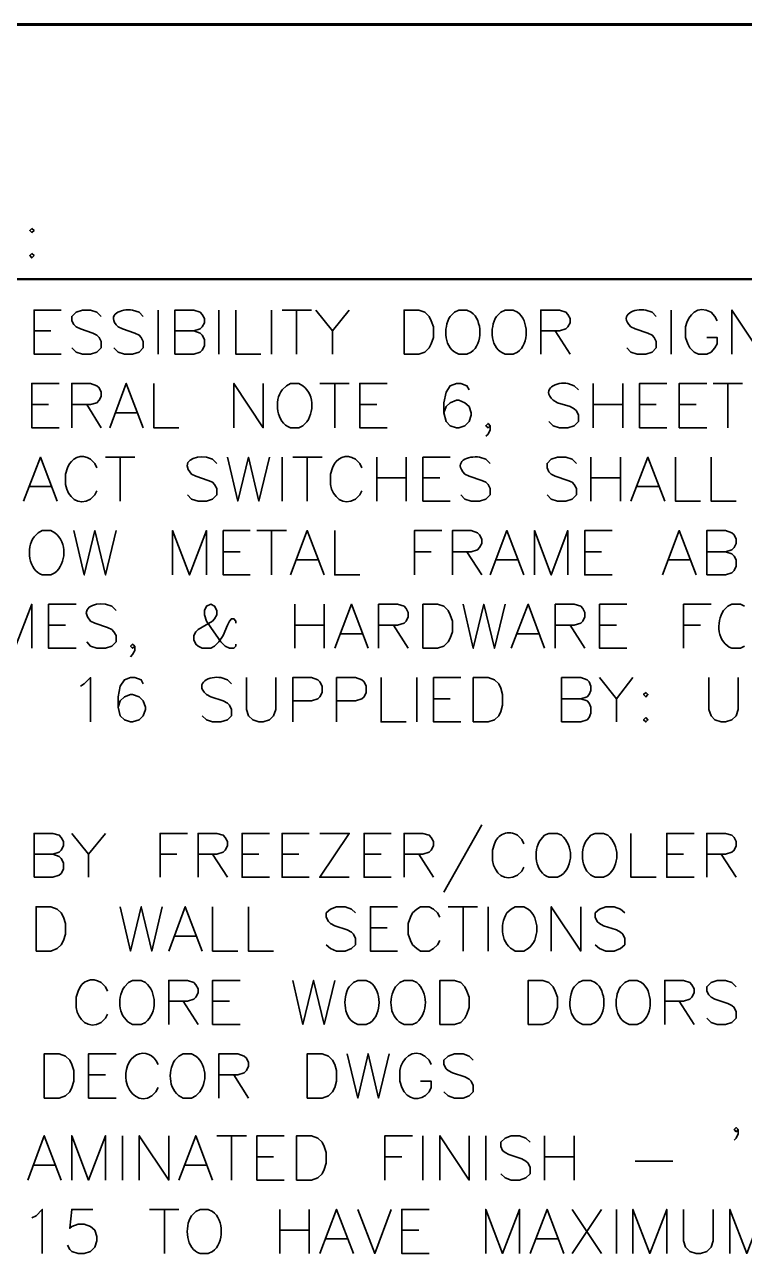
# Model space of a CAD drawing. Header units: inches. Extents: x 5 to 516, y -193 to 129.
# Drawn here: x 266.04 to 272.16, y -88.31 to -77.87 of the extents above; entities that cross this region are included whole.
import ezdxf

# ---------------------------------------------------------------- set-up
doc = ezdxf.new("R2010")
doc.units = ezdxf.units.IN
doc.header["$MEASUREMENT"] = 0
doc.layers.add('PDF3_Geometry', color=7, linetype='Continuous')

msp = doc.modelspace()

# ---------------------------------------------------------------- linework, layer by layer
at = {"layer": 'PDF3_Geometry', "lineweight": 60}
msp.add_lwpolyline([(155.7886388, -77.8671928), (282.7804969, -77.8671928)], dxfattribs=at)
at = {"layer": 'PDF3_Geometry', "lineweight": 35}
for points in [[(266.1049031, -79.6004157), (266.0882375, -79.6170813), (266.1049031, -79.6337469), (266.1249018, -79.6170813)], [(266.1049031, -79.8137334), (266.0882375, -79.830399), (266.1049031, -79.8503977), (266.1249018, -79.830399)], [(269.2680338, -80.6670112), (269.2680338, -80.2937018), (269.3913592, -80.2937018), (269.4446891, -80.3103674), (269.4813535, -80.3470318), (269.4980191, -80.3836961), (269.5180178, -80.437026), (269.5180178, -80.5270202), (269.4980191, -80.5803501), (269.4813535, -80.6136813), (269.4446891, -80.6503456), (269.3913592, -80.6670112)], [(269.4280238, -83.166851), (269.4280238, -82.7935416), (269.5513492, -82.7935416), (269.6046792, -82.8102072), (269.6413435, -82.8468715), (269.6580091, -82.8835358), (269.6780078, -82.9368657), (269.6780078, -83.0268599), (269.6580091, -83.0801899), (269.6413435, -83.1135211), (269.6046792, -83.1501854), (269.5513492, -83.166851)], [(269.8546627, -83.7934791), (269.8546627, -83.4168366), (269.9813213, -83.4168366), (270.0346512, -83.4368353), (270.0713155, -83.4701665), (270.0879811, -83.5068308), (270.1046467, -83.5601607), (270.1046467, -83.6501549), (270.0879811, -83.7034849), (270.0713155, -83.7401492), (270.0346512, -83.7768135), (269.9813213, -83.7934791)], [(271.321235, -83.5434951), (271.3012363, -83.5601607), (271.321235, -83.5801594), (271.3379006, -83.5601607)], [(271.321235, -83.7568129), (271.3012363, -83.7768116), (271.321235, -83.7934772), (271.3379006, -83.7768116)], [(266.141566, -85.7400197), (266.141566, -85.3633772), (266.2682245, -85.3633772), (266.3215544, -85.3833759), (266.3548856, -85.4167071), (266.3748843, -85.4533714), (266.3915499, -85.5067014), (266.3915499, -85.5966956), (266.3748843, -85.6500255), (266.3548856, -85.6866898), (266.3215544, -85.720021), (266.2682245, -85.7400197)], [(269.5713472, -86.3633149), (269.5713472, -85.9900055), (269.6946726, -85.9900055), (269.7480026, -86.0066711), (269.7846669, -86.0433354), (269.8013325, -86.0799997), (269.8213312, -86.1333296), (269.8213312, -86.2199907), (269.8013325, -86.2766538), (269.7846669, -86.309985), (269.7480026, -86.3466493), (269.6946726, -86.3633149)], [(270.3212991, -86.3633149), (270.3212991, -85.9900055), (270.4446246, -85.9900055), (270.4979545, -86.0066711), (270.5346188, -86.0433354), (270.5512844, -86.0799997), (270.5712831, -86.1333296), (270.5712831, -86.2199907), (270.5512844, -86.2766538), (270.5346188, -86.309985), (270.4979545, -86.3466493), (270.4446246, -86.3633149)], [(266.211562, -86.9899396), (266.211562, -86.6132971), (266.3382206, -86.6132971), (266.3915505, -86.6332958), (266.4282148, -86.666627), (266.4448804, -86.7032913), (266.461546, -86.7566212), (266.461546, -86.8466155), (266.4448804, -86.8999454), (266.4282148, -86.9366097), (266.3915505, -86.9699409), (266.3382206, -86.9899396)], [(268.4447528, -86.9899396), (268.4447528, -86.6132971), (268.5714114, -86.6132971), (268.6247413, -86.6332958), (268.6580725, -86.666627), (268.6780712, -86.7032913), (268.6947368, -86.7566212), (268.6947368, -86.8466155), (268.6780712, -86.8999454), (268.6580725, -86.9366097), (268.6247413, -86.9699409), (268.5714114, -86.9899396)], [(268.3547589, -87.6865638), (268.3547589, -87.3099212), (268.4814174, -87.3099212), (268.5347473, -87.32992), (268.5714117, -87.3632512), (268.5880773, -87.3999155), (268.6047429, -87.4532454), (268.6047429, -87.5432396), (268.5880773, -87.5965695), (268.5714117, -87.6332339), (268.5347473, -87.6665651), (268.4814174, -87.6865638)]]:
    msp.add_lwpolyline(points, close=True, dxfattribs=at)
at = {"layer": 'PDF3_Geometry', "lineweight": 50}
msp.add_lwpolyline([(259.0686857, -80.0303876), (282.7804985, -80.0303876)], dxfattribs=at)
at = {"layer": 'PDF3_Geometry', "lineweight": 35}
for points in [[(266.3548863, -80.6670112), (266.124901, -80.6670112), (266.124901, -80.2937018), (266.3548863, -80.2937018)], [(266.694865, -80.3470346), (266.6582007, -80.3103703), (266.6048708, -80.2937047), (266.5348753, -80.2937047), (266.4815454, -80.3103703), (266.4448811, -80.3470346), (266.4448811, -80.3836989), (266.4615467, -80.4170301), (266.4815454, -80.4370288), (266.5182097, -80.4536944), (266.6248695, -80.4903587), (266.6582007, -80.5070243), (266.6781994, -80.5270231), (266.694865, -80.5603543), (266.694865, -80.6136842), (266.6582007, -80.6503485), (266.6048708, -80.6670141), (266.5348753, -80.6670141), (266.4815454, -80.6503485), (266.4448811, -80.6136842)], [(267.0515079, -80.3470346), (267.0181767, -80.3103703), (266.9615137, -80.2937047)], [(267.1781681, -80.2937035), (267.1781681, -80.6670129)], [(267.3214915, -80.6670112), (267.3214915, -80.2937018), (267.4814812, -80.2937018), (267.5348111, -80.3103674), (267.5514767, -80.3303662), (267.5714754, -80.3636974), (267.5714754, -80.4003617), (267.5514767, -80.437026), (267.5348111, -80.4536916), (267.4814812, -80.4703572), (267.3214915, -80.4703572)], [(267.6948009, -80.2937035), (267.6948009, -80.6670129)], [(267.838126, -80.2937035), (267.838126, -80.6670129), (268.0514457, -80.6670129)], [(268.1414377, -80.2937035), (268.1414377, -80.6670129)], [(268.2314317, -80.2937035), (268.4814157, -80.2937035)], [(268.3547589, -80.2937035), (268.3547589, -80.6670129)], [(268.5180819, -80.2937035), (268.6580729, -80.4703588), (268.6580729, -80.6670129)], [(268.8013957, -80.2937035), (268.6580715, -80.4703588)], [(269.8379954, -80.3103691), (269.801331, -80.2937035), (269.7313355, -80.2937035), (269.6946712, -80.3103691), (269.6580069, -80.3470334)], [(270.2313044, -80.3103691), (270.1946401, -80.2937035), (270.1246446, -80.2937035), (270.0879803, -80.3103691), (270.051316, -80.3470334)], [(270.4279597, -80.6670112), (270.4279597, -80.2937018), (270.5879494, -80.2937018), (270.6412794, -80.3103674), (270.657945, -80.3303662), (270.6779437, -80.3636974), (270.6779437, -80.4003617), (270.657945, -80.437026), (270.6412794, -80.4536916), (270.5879494, -80.4703572), (270.4279597, -80.4703572)], [(271.407896, -80.3470346), (271.3745648, -80.3103703), (271.3212349, -80.2937047)], [(271.5345545, -80.2937035), (271.5345545, -80.6670129)], [(272.0511873, -80.6670112), (272.0511873, -80.2937018), (272.3011713, -80.6670112), (272.3011713, -80.2937018)], [(271.9278635, -80.3836974), (271.9078648, -80.3470331), (271.8745336, -80.3103688)], [(266.124901, -80.4703584), (266.2682252, -80.4703584)], [(266.8381882, -80.4370288), (266.8748525, -80.4536944), (266.9815124, -80.4903587), (267.0181767, -80.5070243), (267.0348423, -80.5270231), (267.0515079, -80.5603543), (267.0515079, -80.6136842), (267.0181767, -80.6503485), (266.9615137, -80.6670141), (266.8915181, -80.6670141), (266.8381882, -80.6503485), (266.8015239, -80.6136842)], [(267.4814798, -80.4703584), (267.5348097, -80.4903571), (267.5514753, -80.5070227), (267.571474, -80.543687), (267.571474, -80.5970169), (267.5514753, -80.6336813), (267.5348097, -80.6503469), (267.4814798, -80.6670125), (267.32149, -80.6670125)], [(270.5512835, -80.4703584), (270.677942, -80.6670125)], [(271.1945763, -80.4370288), (271.2312407, -80.4536944), (271.3379005, -80.4903587), (271.3745648, -80.5070243), (271.3912304, -80.5270231), (271.407896, -80.5603543), (271.407896, -80.6136842), (271.3745648, -80.6503485), (271.3212349, -80.6670141), (271.2479063, -80.6670141), (271.1945763, -80.6503485), (271.157912, -80.6136842)], [(271.6578808, -80.4370273), (271.6578808, -80.5270216), (271.6778796, -80.5803515), (271.6945452, -80.6136827), (271.7312095, -80.650347), (271.7678738, -80.6670126), (271.8378693, -80.6670126), (271.8745336, -80.650347), (271.9078648, -80.6136827), (271.9278635, -80.5803515), (271.9278635, -80.5270216), (271.8378693, -80.5270216)], [(269.7313355, -80.6670129), (269.801331, -80.6670129), (269.8379954, -80.6503473)], [(270.1246446, -80.6670129), (270.1946401, -80.6670129), (270.2313044, -80.6503473)], [(266.3382215, -81.2936394), (266.1049031, -81.2936394), (266.1049031, -80.9169968), (266.3382215, -80.9169968)], [(266.4448811, -81.2936394), (266.4448811, -80.9169968), (266.6048708, -80.9169968), (266.6582007, -80.9369956), (266.6781994, -80.9536612), (266.694865, -80.9903255), (266.694865, -81.0269898), (266.6781994, -81.060321), (266.6582007, -81.0803197), (266.6048708, -81.0969853), (266.4448811, -81.0969853)], [(266.7681941, -81.2936394), (266.9081851, -80.9169968), (267.0515092, -81.2936394)], [(267.1415018, -80.9169952), (267.1415018, -81.2936377), (267.3548215, -81.2936377)], [(267.8214594, -81.2936394), (267.8214594, -80.9169968), (268.0714434, -81.2936394), (268.0714434, -80.9169968)], [(268.4080876, -80.9369939), (268.3747564, -80.9169952), (268.3014277, -80.9169952), (268.2680966, -80.9369939), (268.2314322, -80.9703251)], [(268.5514117, -80.9169952), (268.8013957, -80.9169952)], [(268.6780719, -80.9169952), (268.6780719, -81.2936377)], [(269.124708, -81.2936394), (268.8913897, -81.2936394), (268.8913897, -80.9169968), (269.124708, -80.9169968)], [(269.8213312, -80.9703263), (269.8013325, -80.9369952), (269.7480026, -80.9169964), (269.7113382, -80.9169964), (269.6580083, -80.9369952), (269.6246771, -80.9903251), (269.6046784, -81.0803193), (269.6046784, -81.1669804), (269.6246771, -81.240309), (269.6580083, -81.2769734), (269.7113382, -81.293639), (269.731337, -81.293639), (269.7846669, -81.2769734), (269.8213312, -81.240309), (269.8379968, -81.1869791), (269.8379968, -81.1669804), (269.8213312, -81.1136505), (269.7846669, -81.0803193), (269.731337, -81.0603206), (269.7113382, -81.0603206), (269.6580083, -81.0803193), (269.6246771, -81.1136505), (269.6046784, -81.1669804)], [(270.747938, -80.9703263), (270.7112737, -80.9369952), (270.6579438, -80.9169964)], [(270.8745965, -80.9169952), (270.8745965, -81.2936377)], [(271.1245805, -80.9169952), (271.1245805, -81.2936377)], [(271.4978908, -81.2936394), (271.2679056, -81.2936394), (271.2679056, -80.9169968), (271.4978908, -80.9169968)], [(271.8378689, -81.2936394), (271.6045505, -81.2936394), (271.6045505, -80.9169968), (271.8378689, -80.9169968)], [(271.8911973, -80.9169952), (272.1411813, -80.9169952)], [(272.0178575, -80.9169952), (272.0178575, -81.2936377)], [(266.1049031, -81.0969865), (266.2482273, -81.0969865)], [(266.5715395, -81.0969865), (266.694865, -81.2936406)], [(268.8913897, -81.0969865), (269.0347138, -81.0969865)], [(270.5346184, -81.0603206), (270.5712827, -81.0803193), (270.6779425, -81.1136505), (270.7112737, -81.1336492), (270.7312724, -81.1503148), (270.747938, -81.1869791), (270.747938, -81.240309), (270.7112737, -81.2769734), (270.6579438, -81.293639), (270.5879483, -81.293639), (270.5346184, -81.2769734), (270.4979541, -81.240309)], [(270.8745965, -81.0969865), (271.1245805, -81.0969865)], [(271.2679056, -81.0969865), (271.4078966, -81.0969865)], [(271.6045505, -81.0969865), (271.7478747, -81.0969865)], [(266.8215235, -81.1669792), (266.9981789, -81.1669792)], [(268.3014277, -81.2936377), (268.3747564, -81.2936377), (268.4080876, -81.2769721)], [(269.9979861, -81.2769744), (269.9813205, -81.29364), (269.9613218, -81.2769744), (269.9813205, -81.2569757), (269.9979861, -81.2769744), (269.9979861, -81.3103056), (269.9813205, -81.34697), (269.9613218, -81.3636356)], [(266.0349071, -81.9169311), (266.1782312, -81.5436217), (266.3215554, -81.9169311)], [(266.7315279, -81.5436233), (266.9815118, -81.5436233)], [(266.854855, -81.5436233), (266.854855, -81.9169327)], [(267.678136, -81.5969545), (267.6414717, -81.5602902), (267.5881418, -81.5436246)], [(267.76813, -81.5436233), (267.8547911, -81.9169327), (267.9447853, -81.5436233), (268.0347795, -81.9169327), (268.1247738, -81.5436233)], [(268.2314317, -81.5436233), (268.2314317, -81.9169327)], [(268.3214273, -81.5436233), (268.5714113, -81.5436233)], [(268.4447528, -81.5436233), (268.4447528, -81.9169327)], [(269.0347147, -81.5436233), (269.0347147, -81.9169327)], [(269.2846987, -81.5436233), (269.2846987, -81.9169327)], [(269.6580091, -81.9169311), (269.4280238, -81.9169311), (269.4280238, -81.5436217), (269.6580091, -81.5436217)], [(269.9979861, -81.5969545), (269.9613218, -81.5602902), (269.9079919, -81.5436246)], [(270.7312714, -81.5969545), (270.6946071, -81.5602902), (270.6412772, -81.5436246), (270.5712817, -81.5436246), (270.5179518, -81.5602902), (270.4812874, -81.5969545), (270.4812874, -81.6336188), (270.497953, -81.66695), (270.5179518, -81.6869487), (270.551283, -81.7036143), (270.6579428, -81.7402786), (270.6946071, -81.7569442), (270.7112727, -81.7769429), (270.7312714, -81.8102741), (270.7312714, -81.863604), (270.6946071, -81.9002684), (270.6412772, -81.916934), (270.5712817, -81.916934), (270.5179518, -81.9002684), (270.4812874, -81.863604)], [(270.8545986, -81.5436233), (270.8545986, -81.9169327)], [(271.1045826, -81.5436233), (271.1045826, -81.9169327)], [(271.1945765, -81.9169311), (271.3379007, -81.5436217), (271.4812248, -81.9169311)], [(271.571219, -81.5436233), (271.571219, -81.9169327), (271.7845386, -81.9169327)], [(271.8745324, -81.5436233), (271.8745324, -81.9169327), (272.0878521, -81.9169327)], [(266.4082165, -81.6336173), (266.3915509, -81.6869472), (266.3915509, -81.7769414)], [(266.6582005, -81.6336173), (266.6415349, -81.596953), (266.6048706, -81.5602887)], [(268.6580723, -81.6336173), (268.6414067, -81.6869472), (268.6414067, -81.7769414)], [(268.9080563, -81.6336173), (268.8913907, -81.596953), (268.8547264, -81.5602887)], [(267.4614832, -81.6869487), (267.4981475, -81.7036143), (267.6048074, -81.7402786), (267.6414717, -81.7569442), (267.6581373, -81.7769429), (267.678136, -81.8102741), (267.678136, -81.863604), (267.6414717, -81.9002684), (267.5881418, -81.916934), (267.5181463, -81.916934), (267.4614832, -81.9002684), (267.428152, -81.863604)], [(269.0347147, -81.7202783), (269.2846987, -81.7202783)], [(269.4280238, -81.7202783), (269.571348, -81.7202783)], [(269.7846665, -81.6869487), (269.8213308, -81.7036143), (269.9279906, -81.7402786), (269.9613218, -81.7569442), (269.9813205, -81.7769429), (269.9979861, -81.8102741), (269.9979861, -81.863604), (269.9613218, -81.9002684), (269.9079919, -81.916934), (269.8379964, -81.916934), (269.7846665, -81.9002684), (269.7480021, -81.863604)], [(270.8545986, -81.7202783), (271.1045826, -81.7202783)], [(266.0882382, -81.7936073), (266.2682267, -81.7936073)], [(266.6048706, -81.9002669), (266.6415349, -81.8636025), (266.6582005, -81.8302713)], [(268.8547264, -81.9002669), (268.8913907, -81.8636025), (268.9080563, -81.8302713)], [(271.247906, -81.7936073), (271.4278944, -81.7936073)], [(266.3015569, -82.1869138), (266.2682257, -82.1669151), (266.1948971, -82.1669151), (266.1582328, -82.1869138), (266.1249016, -82.220245)], [(266.461546, -82.1669151), (266.5515402, -82.5435576), (266.6415344, -82.1669151), (266.7315287, -82.5435576), (266.8215229, -82.1669151)], [(267.3014919, -82.5435592), (267.3014919, -82.1669167), (267.444816, -82.5435592), (267.5881401, -82.1669167), (267.5881401, -82.5435592)], [(267.961449, -82.5435592), (267.7314637, -82.5435592), (267.7314637, -82.1669167), (267.961449, -82.1669167)], [(268.0181139, -82.1669151), (268.2680979, -82.1669151)], [(268.1414377, -82.1669151), (268.1414377, -82.5435576)], [(268.3014277, -82.5435592), (268.4447519, -82.1669167), (268.588076, -82.5435592)], [(268.6780719, -82.1669151), (268.6780719, -82.5435576), (268.8913916, -82.5435576)], [(269.3546948, -82.5435592), (269.3546948, -82.1669167), (269.5880131, -82.1669167)], [(269.6780078, -82.5435592), (269.6780078, -82.1669167), (269.8379975, -82.1669167), (269.8913274, -82.1869154), (269.907993, -82.203581), (269.9279918, -82.2402453), (269.9279918, -82.2769097), (269.907993, -82.3102408), (269.8913274, -82.3302396), (269.8379975, -82.3469052), (269.6780078, -82.3469052)], [(269.9979861, -82.5435592), (270.1413103, -82.1669167), (270.2846344, -82.5435592)], [(270.3746286, -82.5435592), (270.3746286, -82.1669167), (270.5179527, -82.5435592), (270.6579437, -82.1669167), (270.6579437, -82.5435592)], [(271.0345858, -82.5435592), (270.8012675, -82.5435592), (270.8012675, -82.1669167), (271.0345858, -82.1669167)], [(271.4612254, -82.5435592), (271.6045496, -82.1669167), (271.7478737, -82.5435592)], [(271.8378696, -82.5435592), (271.8378696, -82.1669167), (271.9978593, -82.1669167), (272.0511892, -82.1869154), (272.071188, -82.203581), (272.0878536, -82.2402453), (272.0878536, -82.2769097), (272.071188, -82.3102408), (272.0511892, -82.3302396), (271.9978593, -82.3469052), (271.8378696, -82.3469052)], [(267.7314637, -82.3469064), (267.8747879, -82.3469064)], [(269.3546948, -82.3469064), (269.4980189, -82.3469064)], [(269.8013316, -82.3469064), (269.9279901, -82.5435604)], [(270.8012675, -82.3469064), (270.9445916, -82.3469064)], [(271.9978579, -82.3469064), (272.0511878, -82.363572), (272.0711865, -82.3835707), (272.0878521, -82.4169019), (272.0878521, -82.4702318), (272.0711865, -82.5068961), (272.0511878, -82.5268948), (271.9978579, -82.5435604), (271.8378682, -82.5435604)], [(268.3547589, -82.416899), (268.5347473, -82.416899)], [(270.0513156, -82.416899), (270.231304, -82.416899)], [(271.5178896, -82.416899), (271.6945449, -82.416899)], [(266.1948971, -82.5435576), (266.2682257, -82.5435576), (266.3015569, -82.526892)], [(265.8215876, -83.166851), (265.8215876, -82.7935416), (265.9615786, -83.166851), (266.1049028, -82.7935416), (266.1049028, -83.166851)], [(266.4815449, -83.166851), (266.2482265, -83.166851), (266.2482265, -82.7935416), (266.4815449, -82.7935416)], [(266.8215235, -82.8468743), (266.7848592, -82.81021), (266.7315293, -82.7935444)], [(267.838126, -82.9535332), (267.838126, -82.9368676), (267.8214604, -82.9168689), (267.8014617, -82.9168689), (267.7847961, -82.9368676), (267.7681305, -82.9701988), (267.7314662, -83.060193), (267.6948019, -83.113523), (267.6581376, -83.1501873), (267.6248064, -83.1668529), (267.5514777, -83.1668529), (267.5181465, -83.1501873), (267.4981478, -83.1335217), (267.4814822, -83.0968574), (267.4814822, -83.060193), (267.4981478, -83.0268618), (267.5181465, -83.0068631), (267.641472, -82.9368676), (267.6581376, -82.9168689), (267.6781363, -82.8835377), (267.6781363, -82.8468734), (267.6581376, -82.8102091), (267.6248064, -82.7935435), (267.588142, -82.8102091), (267.5714764, -82.8468734), (267.5714764, -82.8835377), (267.588142, -82.9368676), (267.6248064, -82.9901975), (267.7114675, -83.113523), (267.7481318, -83.1501873), (267.7847961, -83.1668529), (267.8214604, -83.1668529), (267.838126, -83.1501873), (267.838126, -83.1335217)], [(268.338094, -82.7935432), (268.338094, -83.1668526)], [(268.5880779, -82.7935432), (268.5880779, -83.1668526)], [(268.6780719, -83.166851), (268.821396, -82.7935416), (268.9613871, -83.166851)], [(269.0513797, -83.166851), (269.0513797, -82.7935416), (269.2113694, -82.7935416), (269.2680324, -82.8102072), (269.284698, -82.8302059), (269.3013636, -82.8635371), (269.3013636, -82.9002014), (269.284698, -82.9368657), (269.2680324, -82.9535313), (269.2113694, -82.9701969), (269.0513797, -82.9701969)], [(269.7680017, -82.7935432), (269.8546629, -83.1668526), (269.9446571, -82.7935432), (270.0346513, -83.1668526), (270.1246455, -82.7935432)], [(270.1779757, -83.166851), (270.3212999, -82.7935416), (270.4612909, -83.166851)], [(270.5512835, -83.166851), (270.5512835, -82.7935416), (270.7112732, -82.7935416), (270.7679363, -82.8102072), (270.7846019, -82.8302059), (270.8012675, -82.8635371), (270.8012675, -82.9002014), (270.7846019, -82.9368657), (270.7679363, -82.9535313), (270.7112732, -82.9701969), (270.5512835, -82.9701969)], [(271.1579129, -83.166851), (270.9279276, -83.166851), (270.9279276, -82.7935416), (271.1579129, -82.7935416)], [(271.6412134, -83.166851), (271.6412134, -82.7935416), (271.8745317, -82.7935416)], [(272.1578472, -82.8102088), (272.124516, -82.7935432), (272.0511873, -82.7935432), (272.0178561, -82.8102088), (271.9811918, -82.8468731)], [(266.2482265, -82.9701981), (266.3915507, -82.9701981)], [(266.6048707, -82.9368686), (266.6415351, -82.9535342), (266.7481949, -82.9901985), (266.7848592, -83.0068641), (266.8015248, -83.0268628), (266.8215235, -83.060194), (266.8215235, -83.1135239), (266.7848592, -83.1501882), (266.7315293, -83.1668538), (266.6582007, -83.1668538), (266.6048707, -83.1501882), (266.5715395, -83.1135239)], [(268.338094, -82.9701981), (268.5880779, -82.9701981)], [(269.1780398, -82.9701981), (269.3013653, -83.1668522)], [(270.6779437, -82.9701981), (270.8012691, -83.1668522)], [(270.9279276, -82.9701981), (271.0712518, -82.9701981)], [(271.6412134, -82.9701981), (271.7845375, -82.9701981)], [(268.7313996, -83.0435272), (268.908055, -83.0435272)], [(270.2313035, -83.0435272), (270.4079588, -83.0435272)], [(266.9815118, -83.150186), (266.9615131, -83.1668516), (266.9448475, -83.150186), (266.9615131, -83.1335204), (266.9815118, -83.150186), (266.9815118, -83.1868504), (266.9615131, -83.2201816), (266.9448475, -83.2401803)], [(272.0511873, -83.1668526), (272.124516, -83.1668526), (272.1578472, -83.150187)], [(266.5182101, -83.490164), (266.5515413, -83.4701653), (266.6048712, -83.4168353), (266.6048712, -83.7934779)], [(267.0515079, -83.4701661), (267.0348423, -83.4368349), (266.9815124, -83.4168362), (266.9448481, -83.4168362), (266.8915181, -83.4368349), (266.8548538, -83.4901648), (266.8381882, -83.580159), (266.8381882, -83.6668201), (266.8548538, -83.7401488), (266.8915181, -83.7768131), (266.9448481, -83.7934787), (266.9615137, -83.7934787), (267.0181767, -83.7768131), (267.0515079, -83.7401488), (267.0715066, -83.6868189), (267.0715066, -83.6668201), (267.0515079, -83.6134902), (267.0181767, -83.580159), (266.9615137, -83.5601603), (266.9448481, -83.5601603), (266.8915181, -83.580159), (266.8548538, -83.6134902), (266.8381882, -83.6668201)], [(267.8014598, -83.4701661), (267.7681286, -83.4368349), (267.7114656, -83.4168362)], [(267.92812, -83.4168349), (267.92812, -83.6868176), (267.9447856, -83.7401475), (267.9814499, -83.7768119), (268.0347798, -83.7934775), (268.0714441, -83.7934775), (268.124774, -83.7768119), (268.1581052, -83.7401475), (268.1781039, -83.6868176), (268.1781039, -83.4168349)], [(268.3214273, -83.7934791), (268.3214273, -83.4168366), (268.4814171, -83.4168366), (268.534747, -83.4368353), (268.5514126, -83.4535009), (268.5714113, -83.4901652), (268.5714113, -83.5434951), (268.5514126, -83.5801594), (268.534747, -83.596825), (268.4814171, -83.6134906), (268.3214273, -83.6134906)], [(268.6947368, -83.7934791), (268.6947368, -83.4168366), (268.8547266, -83.4168366), (268.9080565, -83.4368353), (268.9280552, -83.4535009), (268.9447208, -83.4901652), (268.9447208, -83.5434951), (268.9280552, -83.5801594), (268.9080565, -83.596825), (268.8547266, -83.6134906), (268.6947368, -83.6134906)], [(269.0713793, -83.4168349), (269.0713793, -83.7934775), (269.2846989, -83.7934775)], [(269.3746927, -83.4168349), (269.3746927, -83.7934775)], [(269.748003, -83.7934791), (269.5180178, -83.7934791), (269.5180178, -83.4168366), (269.748003, -83.4168366)], [(270.6046146, -83.7934791), (270.6046146, -83.4168366), (270.7679375, -83.4168366), (270.8212674, -83.4368353), (270.837933, -83.4535009), (270.8545986, -83.4901652), (270.8545986, -83.5268295), (270.837933, -83.5601607), (270.8212674, -83.5801594), (270.7679375, -83.596825), (270.6046146, -83.596825)], [(270.9279276, -83.4168349), (271.0712518, -83.5968234), (271.0712518, -83.7934775)], [(271.2112415, -83.4168349), (271.0712504, -83.5968234)], [(271.8545345, -83.4168349), (271.8545345, -83.6868176), (271.8745332, -83.7401475), (271.9078644, -83.7768119), (271.9611943, -83.7934775), (271.9978586, -83.7934775), (272.0511886, -83.7768119), (272.0878529, -83.7401475), (272.1045185, -83.6868176), (272.1045185, -83.4168349)], [(267.5881401, -83.5601603), (267.6248045, -83.580159), (267.7314643, -83.6134902), (267.7681286, -83.6334889), (267.7847942, -83.6501545), (267.8014598, -83.6868189), (267.8014598, -83.7401488), (267.7681286, -83.7768131), (267.7114656, -83.7934787), (267.6414701, -83.7934787), (267.5881401, -83.7768131), (267.5514758, -83.7401488)], [(269.5180178, -83.5968262), (269.6580088, -83.5968262)], [(270.7679376, -83.5968262), (270.8212675, -83.6134918), (270.8379331, -83.6334906), (270.8545987, -83.6668218), (270.8545987, -83.7201517), (270.8379331, -83.756816), (270.8212675, -83.7768147), (270.7679376, -83.7934803), (270.6046148, -83.7934803)], [(269.9279918, -84.6667548), (269.6046792, -85.2400514)], [(266.124901, -85.113395), (266.124901, -84.7400856), (266.2848908, -84.7400856), (266.3382207, -84.7567512), (266.3548863, -84.7767499), (266.374885, -84.8100811), (266.374885, -84.8467454), (266.3548863, -84.8834097), (266.3382207, -84.9000753), (266.2848908, -84.9167409), (266.124901, -84.9167409)], [(266.4448811, -84.7400838), (266.5882052, -84.9167392), (266.5882052, -85.1133932)], [(266.7315279, -84.7400838), (266.5882037, -84.9167392)], [(267.194833, -85.113395), (267.194833, -84.7400856), (267.4281514, -84.7400856)], [(267.518146, -85.113395), (267.518146, -84.7400856), (267.6781357, -84.7400856), (267.7314656, -84.7567512), (267.7481312, -84.7767499), (267.76813, -84.8100811), (267.76813, -84.8467454), (267.7481312, -84.8834097), (267.7314656, -84.9000753), (267.6781357, -84.9167409), (267.518146, -84.9167409)], [(268.1247721, -85.113395), (267.8914538, -85.113395), (267.8914538, -84.7400856), (268.1247721, -84.7400856)], [(268.4614169, -85.113395), (268.2314317, -85.113395), (268.2314317, -84.7400856), (268.4614169, -84.7400856)], [(268.8013957, -85.113395), (268.5514117, -85.113395), (268.8013957, -84.7400856), (268.5514117, -84.7400856)], [(269.1580411, -85.113395), (268.9280559, -85.113395), (268.9280559, -84.7400856), (269.1580411, -84.7400856)], [(269.2680338, -85.113395), (269.2680338, -84.7400856), (269.4280235, -84.7400856), (269.4813535, -84.7567512), (269.4980191, -84.7767499), (269.5180178, -84.8100811), (269.5180178, -84.8467454), (269.4980191, -84.8834097), (269.4813535, -84.9000753), (269.4280235, -84.9167409), (269.2680338, -84.9167409)], [(270.6046139, -84.7567494), (270.5712827, -84.7400838), (270.4979541, -84.7400838), (270.4612897, -84.7567494), (270.4279585, -84.7934138)], [(270.9979213, -84.7567494), (270.9612569, -84.7400838), (270.8912614, -84.7400838), (270.8545971, -84.7567494), (270.8212659, -84.7934138)], [(271.1945765, -84.7400838), (271.1945765, -85.1133932), (271.4078962, -85.1133932)], [(271.7312083, -85.113395), (271.49789, -85.113395), (271.49789, -84.7400856), (271.7312083, -84.7400856)], [(271.8378696, -85.113395), (271.8378696, -84.7400856), (271.9978593, -84.7400856), (272.0511892, -84.7567512), (272.071188, -84.7767499), (272.0878536, -84.8100811), (272.0878536, -84.8467454), (272.071188, -84.8834097), (272.0511892, -84.9000753), (271.9978593, -84.9167409), (271.8378696, -84.9167409)], [(266.284891, -84.9167388), (266.338221, -84.9367375), (266.3548866, -84.9534031), (266.3748853, -84.9900674), (266.3748853, -85.0433973), (266.3548866, -85.0800616), (266.338221, -85.0967272), (266.284891, -85.1133928), (266.1249013, -85.1133928)], [(267.194833, -84.9167388), (267.3381571, -84.9167388)], [(267.6414698, -84.9167388), (267.7681283, -85.1133928)], [(267.8914538, -84.9167388), (268.0347779, -84.9167388)], [(268.2314317, -84.9167388), (268.3747558, -84.9167388)], [(268.9280559, -84.9167388), (269.07138, -84.9167388)], [(269.3913576, -84.9167388), (269.5180161, -85.1133928)], [(271.49789, -84.9167388), (271.6412141, -84.9167388)], [(271.9611934, -84.9167388), (272.0878519, -85.1133928)], [(270.2313047, -85.0967308), (270.267969, -85.0600664), (270.2846346, -85.0267352)], [(270.4979541, -85.1133932), (270.5712827, -85.1133932), (270.6046139, -85.0967276)], [(270.8912614, -85.1133932), (270.9612569, -85.1133932), (270.9979213, -85.0967276)], [(266.854855, -85.363379), (266.9448493, -85.7400215), (267.0348435, -85.363379), (267.1248377, -85.7400215), (267.2114988, -85.363379)], [(267.268162, -85.7400197), (267.408153, -85.3633772), (267.5514772, -85.7400197)], [(267.6414698, -85.363379), (267.6414698, -85.7400215), (267.8547894, -85.7400215)], [(267.9447849, -85.363379), (267.9447849, -85.7400215), (268.1581046, -85.7400215)], [(268.8547268, -85.4167067), (268.8213956, -85.3833755), (268.7680657, -85.3633768), (268.6947371, -85.3633768), (268.6414072, -85.3833755), (268.6047429, -85.4167067), (268.6047429, -85.453371), (268.6247416, -85.4900354), (268.6414072, -85.506701), (268.6780715, -85.5266997), (268.7847313, -85.5600309), (268.8213956, -85.5800296), (268.8380612, -85.5966952), (268.8547268, -85.6333595), (268.8547268, -85.6866894), (268.8213956, -85.7200206), (268.7680657, -85.7400193), (268.6947371, -85.7400193), (268.6414072, -85.7200206), (268.6047429, -85.6866894)], [(269.2113689, -85.7400197), (268.9813836, -85.7400197), (268.9813836, -85.3633772), (269.2113689, -85.3633772)], [(269.5713472, -85.4533729), (269.5513485, -85.4167086), (269.5180173, -85.3833774), (269.481353, -85.3633787), (269.4080243, -85.3633787), (269.3746932, -85.3833774), (269.3380288, -85.4167086), (269.3213632, -85.4533729), (269.3013645, -85.5067028), (269.3013645, -85.5966971), (269.3213632, -85.650027), (269.3380288, -85.6866913), (269.3746932, -85.7200225), (269.4080243, -85.7400212), (269.481353, -85.7400212), (269.5180173, -85.7200225), (269.5513485, -85.6866913), (269.5713472, -85.650027)], [(269.6413416, -85.363379), (269.8913255, -85.363379)], [(269.7680017, -85.363379), (269.7680017, -85.7400215)], [(269.9813195, -85.363379), (269.9813195, -85.7400215)], [(270.3212985, -85.3833777), (270.2846342, -85.363379), (270.2113056, -85.363379), (270.1779744, -85.3833777), (270.1413101, -85.4167089)], [(270.5179537, -85.7400197), (270.5179537, -85.3633772), (270.7679376, -85.7400197), (270.7679376, -85.3633772)], [(271.1412454, -85.4167067), (271.1045811, -85.3833755), (271.0512512, -85.3633768), (270.9812557, -85.3633768), (270.9279257, -85.3833755), (270.8912614, -85.4167067), (270.8912614, -85.453371), (270.907927, -85.4900354), (270.9279257, -85.506701), (270.9612569, -85.5266997), (271.0712499, -85.5600309), (271.1045811, -85.5800296), (271.1245798, -85.5966952), (271.1412454, -85.6333595), (271.1412454, -85.6866894), (271.1045811, -85.7200206), (271.0512512, -85.7400193), (270.9812557, -85.7400193), (270.9279257, -85.7200206), (270.8912614, -85.6866894)], [(267.3214915, -85.6133629), (267.4981468, -85.6133629)], [(268.9813836, -85.5433669), (269.1247078, -85.5433669)], [(270.2113056, -85.7400215), (270.2846342, -85.7400215), (270.3212985, -85.7200228)], [(266.7481945, -86.0800011), (266.7315289, -86.0433367), (266.6948646, -86.0066724)], [(267.0715069, -86.0066693), (267.0348426, -85.9900037), (266.9615139, -85.9900037), (266.9281827, -86.0066693), (266.8915184, -86.0433336)], [(267.268162, -86.3633149), (267.268162, -85.9900055), (267.4281518, -85.9900055), (267.4814817, -86.0066711), (267.4981473, -86.0266698), (267.518146, -86.060001), (267.518146, -86.0966653), (267.4981473, -86.1333296), (267.4814817, -86.1499952), (267.4281518, -86.1666608), (267.268162, -86.1666608)], [(267.8747882, -86.3633149), (267.6414698, -86.3633149), (267.6414698, -85.9900055), (267.8747882, -85.9900055)], [(268.3214273, -85.9900037), (268.4080885, -86.3633131), (268.4980827, -85.9900037), (268.5880769, -86.3633131), (268.6780711, -85.9900037)], [(268.9813846, -86.0066693), (268.9447202, -85.9900037), (268.8747247, -85.9900037), (268.8380604, -86.0066693), (268.8013961, -86.0433336)], [(269.3746936, -86.0066693), (269.3380293, -85.9900037), (269.2680338, -85.9900037), (269.2313695, -86.0066693), (269.1947052, -86.0433336)], [(270.8912624, -86.0066693), (270.8545981, -85.9900037), (270.7846026, -85.9900037), (270.7479382, -86.0066693), (270.7112739, -86.0433336)], [(271.2845714, -86.0066693), (271.2479071, -85.9900037), (271.1779116, -85.9900037), (271.1412473, -86.0066693), (271.104583, -86.0433336)], [(271.4812233, -86.3633149), (271.4812233, -85.9900055), (271.6412131, -85.9900055), (271.694543, -86.0066711), (271.7112086, -86.0266698), (271.7312073, -86.060001), (271.7312073, -86.0966653), (271.7112086, -86.1333296), (271.694543, -86.1499952), (271.6412131, -86.1666608), (271.4812233, -86.1666608)], [(272.0878536, -86.0433348), (272.0511892, -86.0066705), (271.9978593, -85.9900049), (271.9278638, -85.9900049), (271.8745339, -86.0066705), (271.8378696, -86.0433348), (271.8378696, -86.0799992), (271.8545352, -86.1133304), (271.8745339, -86.1333291), (271.9078651, -86.1499947), (272.017858, -86.186659), (272.0511892, -86.2033246), (272.071188, -86.2199902), (272.0878536, -86.2566545), (272.0878536, -86.3099844), (272.0511892, -86.3466487), (271.9978593, -86.3633143), (271.9278638, -86.3633143), (271.8745339, -86.3466487), (271.8378696, -86.3099844)], [(266.4982105, -86.0800011), (266.4815449, -86.133331), (266.4815449, -86.2199921)], [(267.3914858, -86.1666586), (267.5181444, -86.3633127)], [(267.6414698, -86.1666586), (267.7847939, -86.1666586)], [(271.6045505, -86.1666586), (271.7312091, -86.3633127)], [(266.6948646, -86.3466506), (266.7315289, -86.3099863), (266.7481945, -86.2766551)], [(266.9615139, -86.3633131), (267.0348426, -86.3633131), (267.0715069, -86.3466475)], [(268.8747247, -86.3633131), (268.9447202, -86.3633131), (268.9813846, -86.3466475)], [(269.2680338, -86.3633131), (269.3380293, -86.3633131), (269.3746936, -86.3466475)], [(270.7846026, -86.3633131), (270.8545981, -86.3633131), (270.8912624, -86.3466475)], [(271.1779116, -86.3633131), (271.2479071, -86.3633131), (271.2845714, -86.3466475)], [(266.8215245, -86.9899396), (266.5882062, -86.9899396), (266.5882062, -86.6132971), (266.8215245, -86.6132971)], [(267.4981456, -86.6332976), (267.4614813, -86.6132988), (267.3914858, -86.6132988), (267.3548215, -86.6332976), (267.3214903, -86.6666288)], [(267.6948009, -86.9899396), (267.6948009, -86.6132971), (267.8547907, -86.6132971), (267.9081206, -86.6332958), (267.9281193, -86.6499614), (267.9447849, -86.6866257), (267.9447849, -86.7199569), (267.9281193, -86.7566212), (267.9081206, -86.7766199), (267.8547907, -86.7932855), (267.6948009, -86.7932855)], [(268.7847308, -86.6132988), (268.874725, -86.9899414), (268.9613861, -86.6132988), (269.0513803, -86.9899414), (269.1413746, -86.6132988)], [(269.4980182, -86.7032928), (269.4813526, -86.6666285), (269.4446883, -86.6332973)], [(269.8546627, -86.6666266), (269.8213315, -86.6332954), (269.7680016, -86.6132967), (269.694673, -86.6132967), (269.6413431, -86.6332954), (269.6046787, -86.6666266), (269.6046787, -86.7032909), (269.6246775, -86.7399552), (269.6413431, -86.7566208), (269.6780074, -86.7766195), (269.7846672, -86.8099507), (269.8213315, -86.8299494), (269.8379971, -86.846615), (269.8546627, -86.8832794), (269.8546627, -86.9366093), (269.8213315, -86.9699405), (269.7680016, -86.9899392), (269.694673, -86.9899392), (269.6413431, -86.9699405), (269.6046787, -86.9366093)], [(269.2313686, -86.7566227), (269.2313686, -86.8466169), (269.2480342, -86.8999469)], [(266.5882062, -86.7932868), (266.7315303, -86.7932868)], [(267.8214594, -86.7932868), (267.9447848, -86.9899408)], [(269.4813526, -86.9366112), (269.4980182, -86.8999469), (269.4980182, -86.8466169), (269.4080239, -86.8466169)], [(267.1248381, -86.9699424), (267.1581693, -86.9366112), (267.1781681, -86.8999469)], [(267.3914858, -86.9899414), (267.4614813, -86.9899414), (267.4981456, -86.9699426)], [(272.1045185, -87.2565885), (272.0878529, -87.2765872), (272.0711873, -87.2565885), (272.0878529, -87.2399229), (272.1045185, -87.2565885), (272.1045185, -87.2932528), (272.0878529, -87.3299171), (272.0711873, -87.3465827)], [(266.0715716, -87.6865638), (266.2115626, -87.3099212), (266.3548868, -87.6865638)], [(266.4448811, -87.6865638), (266.4448811, -87.3099212), (266.5882052, -87.6865638), (266.7315294, -87.3099212), (266.7315294, -87.6865638)], [(266.874853, -87.3099196), (266.874853, -87.6865621)], [(267.018178, -87.6865638), (267.018178, -87.3099212), (267.268162, -87.6865638), (267.268162, -87.3099212)], [(267.354823, -87.6865638), (267.4981471, -87.3099212), (267.6414713, -87.6865638)], [(267.678136, -87.3099196), (267.92812, -87.3099196)], [(267.8014598, -87.3099196), (267.8014598, -87.6865621)], [(268.2480992, -87.6865638), (268.0181139, -87.6865638), (268.0181139, -87.3099212), (268.2480992, -87.3099212)], [(269.1047108, -87.6865638), (269.1047108, -87.3099212), (269.3380292, -87.3099212)], [(269.4280238, -87.3099196), (269.4280238, -87.6865621)], [(269.5713472, -87.6865638), (269.5713472, -87.3099212), (269.8213312, -87.6865638), (269.8213312, -87.3099212)], [(269.9613216, -87.3099196), (269.9613216, -87.6865621)], [(270.3379657, -87.3632508), (270.3013014, -87.3299196), (270.2479715, -87.3099208), (270.177976, -87.3099208), (270.1246461, -87.3299196), (270.0879818, -87.3632508), (270.0879818, -87.3999151), (270.1046474, -87.4365794), (270.1246461, -87.453245), (270.1579773, -87.4699106), (270.2679702, -87.5065749), (270.3013014, -87.5265736), (270.3213001, -87.5432392), (270.3379657, -87.5799035), (270.3379657, -87.6332334), (270.3013014, -87.6665646), (270.2479715, -87.6865634), (270.177976, -87.6865634), (270.1246461, -87.6665646), (270.0879818, -87.6332334)], [(270.4612895, -87.3099196), (270.4612895, -87.6865621)], [(270.7112735, -87.3099196), (270.7112735, -87.6865621)], [(268.0181139, -87.4899075), (268.158105, -87.4899075)], [(269.1047108, -87.4899075), (269.2480349, -87.4899075)], [(270.4612895, -87.4899075), (270.7112735, -87.4899075)], [(266.124901, -87.5599036), (266.3015564, -87.5599036)], [(267.4081524, -87.5599036), (267.5881409, -87.5599036)], [(271.2312394, -87.5265738), (271.5512188, -87.5265738)], [(266.1049031, -88.0065404), (266.1415674, -87.9898748), (266.1948974, -87.9365449), (266.1948974, -88.3098543)], [(266.624869, -87.9365477), (266.4448805, -87.9365477), (266.4282149, -88.0965375), (266.4448805, -88.0798719), (266.4982104, -88.0598732), (266.5515403, -88.0598732), (266.6048703, -88.0798719), (266.6415346, -88.1132031), (266.6582002, -88.166533), (266.6582002, -88.2031973), (266.6415346, -88.2565272), (266.6048703, -88.2931915), (266.5515403, -88.3098571), (266.4982104, -88.3098571), (266.4448805, -88.2931915), (266.4282149, -88.2765259), (266.4082162, -88.2398616)], [(267.104839, -87.9365477), (267.354823, -87.9365477)], [(267.2314958, -87.9365477), (267.2314958, -88.3098571)], [(267.6414707, -87.9532133), (267.6048064, -87.9365477), (267.5348109, -87.9365477), (267.4981466, -87.9532133), (267.4614823, -87.9898777)], [(268.2114338, -87.9365477), (268.2114338, -88.3098571)], [(268.4614178, -87.9365477), (268.4614178, -88.3098571)], [(268.5514117, -88.3098555), (268.6947359, -87.9365461), (268.83806, -88.3098555)], [(268.8747247, -87.9365477), (269.0180489, -88.3098571), (269.1580399, -87.9365477)], [(269.4813526, -88.3098555), (269.2480342, -88.3098555), (269.2480342, -87.9365461), (269.4813526, -87.9365461)], [(269.9613216, -88.3098555), (269.9613216, -87.9365461), (270.1046457, -88.3098555), (270.2479699, -87.9365461), (270.2479699, -88.3098555)], [(270.3379657, -88.3098555), (270.4812899, -87.9365461), (270.624614, -88.3098555)], [(270.6946086, -87.9365477), (270.9445926, -88.3098571)], [(270.9445926, -87.9365477), (270.6946086, -88.3098571)], [(271.071251, -87.9365477), (271.071251, -88.3098571)], [(271.2112415, -88.3098555), (271.2112415, -87.9365461), (271.3545656, -88.3098555), (271.4978897, -87.9365461), (271.4978897, -88.3098555)], [(271.6412134, -87.9365477), (271.6412134, -88.2031973), (271.6578789, -88.2565272), (271.6945433, -88.2931915), (271.7478732, -88.3098571), (271.7845375, -88.3098571), (271.8378674, -88.2931915), (271.8745317, -88.2565272), (271.8911973, -88.2031973), (271.8911973, -87.9365477)], [(272.0345224, -88.3098555), (272.0345224, -87.9365461), (272.1778466, -88.3098555), (272.3211707, -87.9365461), (272.3211707, -88.3098555)], [(268.2114338, -88.1132027), (268.4614178, -88.1132027)], [(269.2480342, -88.1132027), (269.3913583, -88.1132027)], [(268.6047429, -88.1865317), (268.7847313, -88.1865317)], [(270.3912935, -88.1865317), (270.5712819, -88.1865317)], [(267.5348109, -88.3098571), (267.6048064, -88.3098571), (267.6414707, -88.2931915)]]:
    msp.add_lwpolyline(points, dxfattribs=at)
msp.add_lwpolyline([(270.2846346, -84.8300812), (270.267969, -84.7934169), (270.2313047, -84.7567526, 0.5085487246), (270.0346506, -84.8300812), (270.017985, -84.8834111), (270.017985, -84.9700722)], format="xyb", dxfattribs=at)
msp.add_ellipse((267.0493952, -86.7946538), major_axis=(0.0067036, 0.1863215), ratio=0.7845470521, start_param=5.2529279607, end_param=8.1647557929, dxfattribs=at)
for points in [[(266.9615137, -80.2937047), (266.8651309, -80.2792056), (266.7308618, -80.3285913), (266.8381882, -80.4370288)], [(271.3212349, -80.2937047), (271.2247966, -80.2786501), (271.0859166, -80.3269248), (271.1945763, -80.4370288)], [(271.8745336, -80.3103688), (271.7584855, -80.247595), (271.6841014, -80.3292565), (271.6578808, -80.4370273)], [(269.6580069, -80.3470334), (269.5979552, -80.4432494), (269.6061213, -80.6274043), (269.7313355, -80.6670129)], [(269.8379954, -80.6503473), (269.9371557, -80.5801851), (269.9344336, -80.380809), (269.8379954, -80.3103691)], [(270.051316, -80.3470334), (269.9912643, -80.4432494), (269.9994304, -80.6274043), (270.1246446, -80.6670129)], [(270.2313044, -80.6503473), (270.3304647, -80.5802407), (270.3277427, -80.380809), (270.2313044, -80.3103691)], [(270.6579438, -80.9169964), (270.5663386, -80.9008864), (270.4247921, -80.9591048), (270.5346184, -81.0603206)], [(268.2314322, -80.9703251), (268.1622145, -81.0649857), (268.1807688, -81.2499183), (268.3014277, -81.2936377)], [(268.4080876, -81.2769721), (268.5081923, -81.1965328), (268.5124698, -81.0152111), (268.4080876, -80.9369939)], [(266.6048706, -81.5602887), (266.5261534, -81.5089586), (266.4404367, -81.5494005), (266.4082165, -81.6336173)], [(267.5881418, -81.5436246), (267.4864816, -81.5287922), (267.3622118, -81.5771224), (267.4614832, -81.6869487)], [(268.8547264, -81.5602887), (268.7760092, -81.5089586), (268.6902925, -81.5494005), (268.6580723, -81.6336173)], [(269.9079919, -81.5436246), (269.8116092, -81.5291255), (269.67734, -81.5785112), (269.7846665, -81.6869487)], [(266.3915509, -81.7769414), (266.4099387, -81.8796015), (266.4997662, -81.9660404), (266.6048706, -81.9002669)], [(268.6414067, -81.7769414), (268.6597944, -81.8796015), (268.749622, -81.9660404), (268.8547264, -81.9002669)], [(266.1249016, -82.220245), (266.0535728, -82.314239), (266.0789601, -82.5087265), (266.1948971, -82.5435576)], [(266.3015569, -82.526892), (266.4016616, -82.4464527), (266.4059391, -82.265131), (266.3015569, -82.1869138)], [(266.7315293, -82.7935444), (266.6308135, -82.7773232), (266.5053771, -82.8278755), (266.6048707, -82.9368686)], [(271.9811918, -82.8468731), (271.9114741, -82.9453668), (271.9301395, -83.1216888), (272.0511873, -83.1668526)], [(267.7114656, -83.4168362), (267.6198603, -83.4007261), (267.4783139, -83.4589446), (267.5881401, -83.5601603)], [(270.4279585, -84.7934138), (270.3574631, -84.8877966), (270.3805727, -85.0770622), (270.4979541, -85.1133932)], [(270.6046139, -85.0967276), (270.7076628, -85.0157884), (270.7053852, -84.8381887), (270.6046139, -84.7567494)], [(270.8212659, -84.7934138), (270.7507704, -84.8877966), (270.7738801, -85.0770622), (270.8912614, -85.1133932)], [(270.9979213, -85.0967276), (271.1009702, -85.0157328), (271.0986926, -84.8381887), (270.9979213, -84.7567494)], [(270.017985, -84.9700722), (270.033484, -85.0802318), (270.1239227, -85.1586157), (270.2313047, -85.0967308)], [(270.1413101, -85.4167089), (270.0741477, -85.5205356), (270.0898134, -85.685525), (270.2113056, -85.7400215)], [(270.3212985, -85.7200228), (270.4196255, -85.6460275), (270.4196255, -85.4573729), (270.3212985, -85.3833777)], [(266.6948646, -86.0066724), (266.6122032, -85.95762), (266.532375, -85.9941732), (266.4982105, -86.0800011)], [(266.8915184, -86.0433336), (266.8217451, -86.1508267), (266.8451325, -86.3174272), (266.9615139, -86.3633131)], [(267.0715069, -86.3466475), (267.1712227, -86.2634862), (267.1686118, -86.0898862), (267.0715069, -86.0066693)], [(268.8013961, -86.0433336), (268.7417333, -86.1393275), (268.7495661, -86.3237045), (268.8747247, -86.3633131)], [(268.9813846, -86.3466475), (269.0799338, -86.2768742), (269.0779339, -86.076887), (268.9813846, -86.0066693)], [(269.1947052, -86.0433336), (269.1283761, -86.1432161), (269.1426529, -86.3188715), (269.2680338, -86.3633131)], [(269.3746936, -86.3466475), (269.4744095, -86.2634862), (269.4717985, -86.0898862), (269.3746936, -86.0066693)], [(270.7112739, -86.0433336), (270.6516111, -86.1393275), (270.6594439, -86.3237045), (270.7846026, -86.3633131)], [(270.8912624, -86.3466475), (270.9898116, -86.2768742), (270.9878117, -86.076887), (270.8912624, -86.0066693)], [(271.104583, -86.0433336), (271.0449201, -86.1393275), (271.052753, -86.3237045), (271.1779116, -86.3633131)], [(271.2845714, -86.3466475), (271.3831207, -86.2768742), (271.3811208, -86.076887), (271.2845714, -86.0066693)], [(266.4815449, -86.2199921), (266.4992104, -86.3255409), (266.5849827, -86.4108132), (266.6948646, -86.3466506)], [(269.4446883, -86.6332973), (269.3444725, -86.5596353), (269.2467565, -86.6559069), (269.2313686, -86.7566227)], [(267.3214903, -86.6666288), (267.251717, -86.7641225), (267.2711046, -86.9442776), (267.3914858, -86.9899414)], [(267.4981456, -86.9699426), (267.6004724, -86.8947808), (267.6004724, -86.7084594), (267.4981456, -86.6332976)], [(266.9081854, -86.8466169), (266.9290174, -86.9504992), (267.0235669, -87.0421044), (267.1248381, -86.9699424)], [(269.2480342, -86.8999469), (269.2953089, -87.0066067), (269.4019688, -87.0308274), (269.4813526, -86.9366112)], [(267.4614823, -87.9898777), (267.3989863, -88.0869825), (267.4155963, -88.2758038), (267.5348109, -88.3098571)], [(267.6414707, -88.2931915), (267.7388534, -88.2215295), (267.7388534, -88.0248754), (267.6414707, -87.9532133)]]:
    msp.add_open_spline(points, degree=3, dxfattribs=at)

doc.saveas('drawing.dxf')
